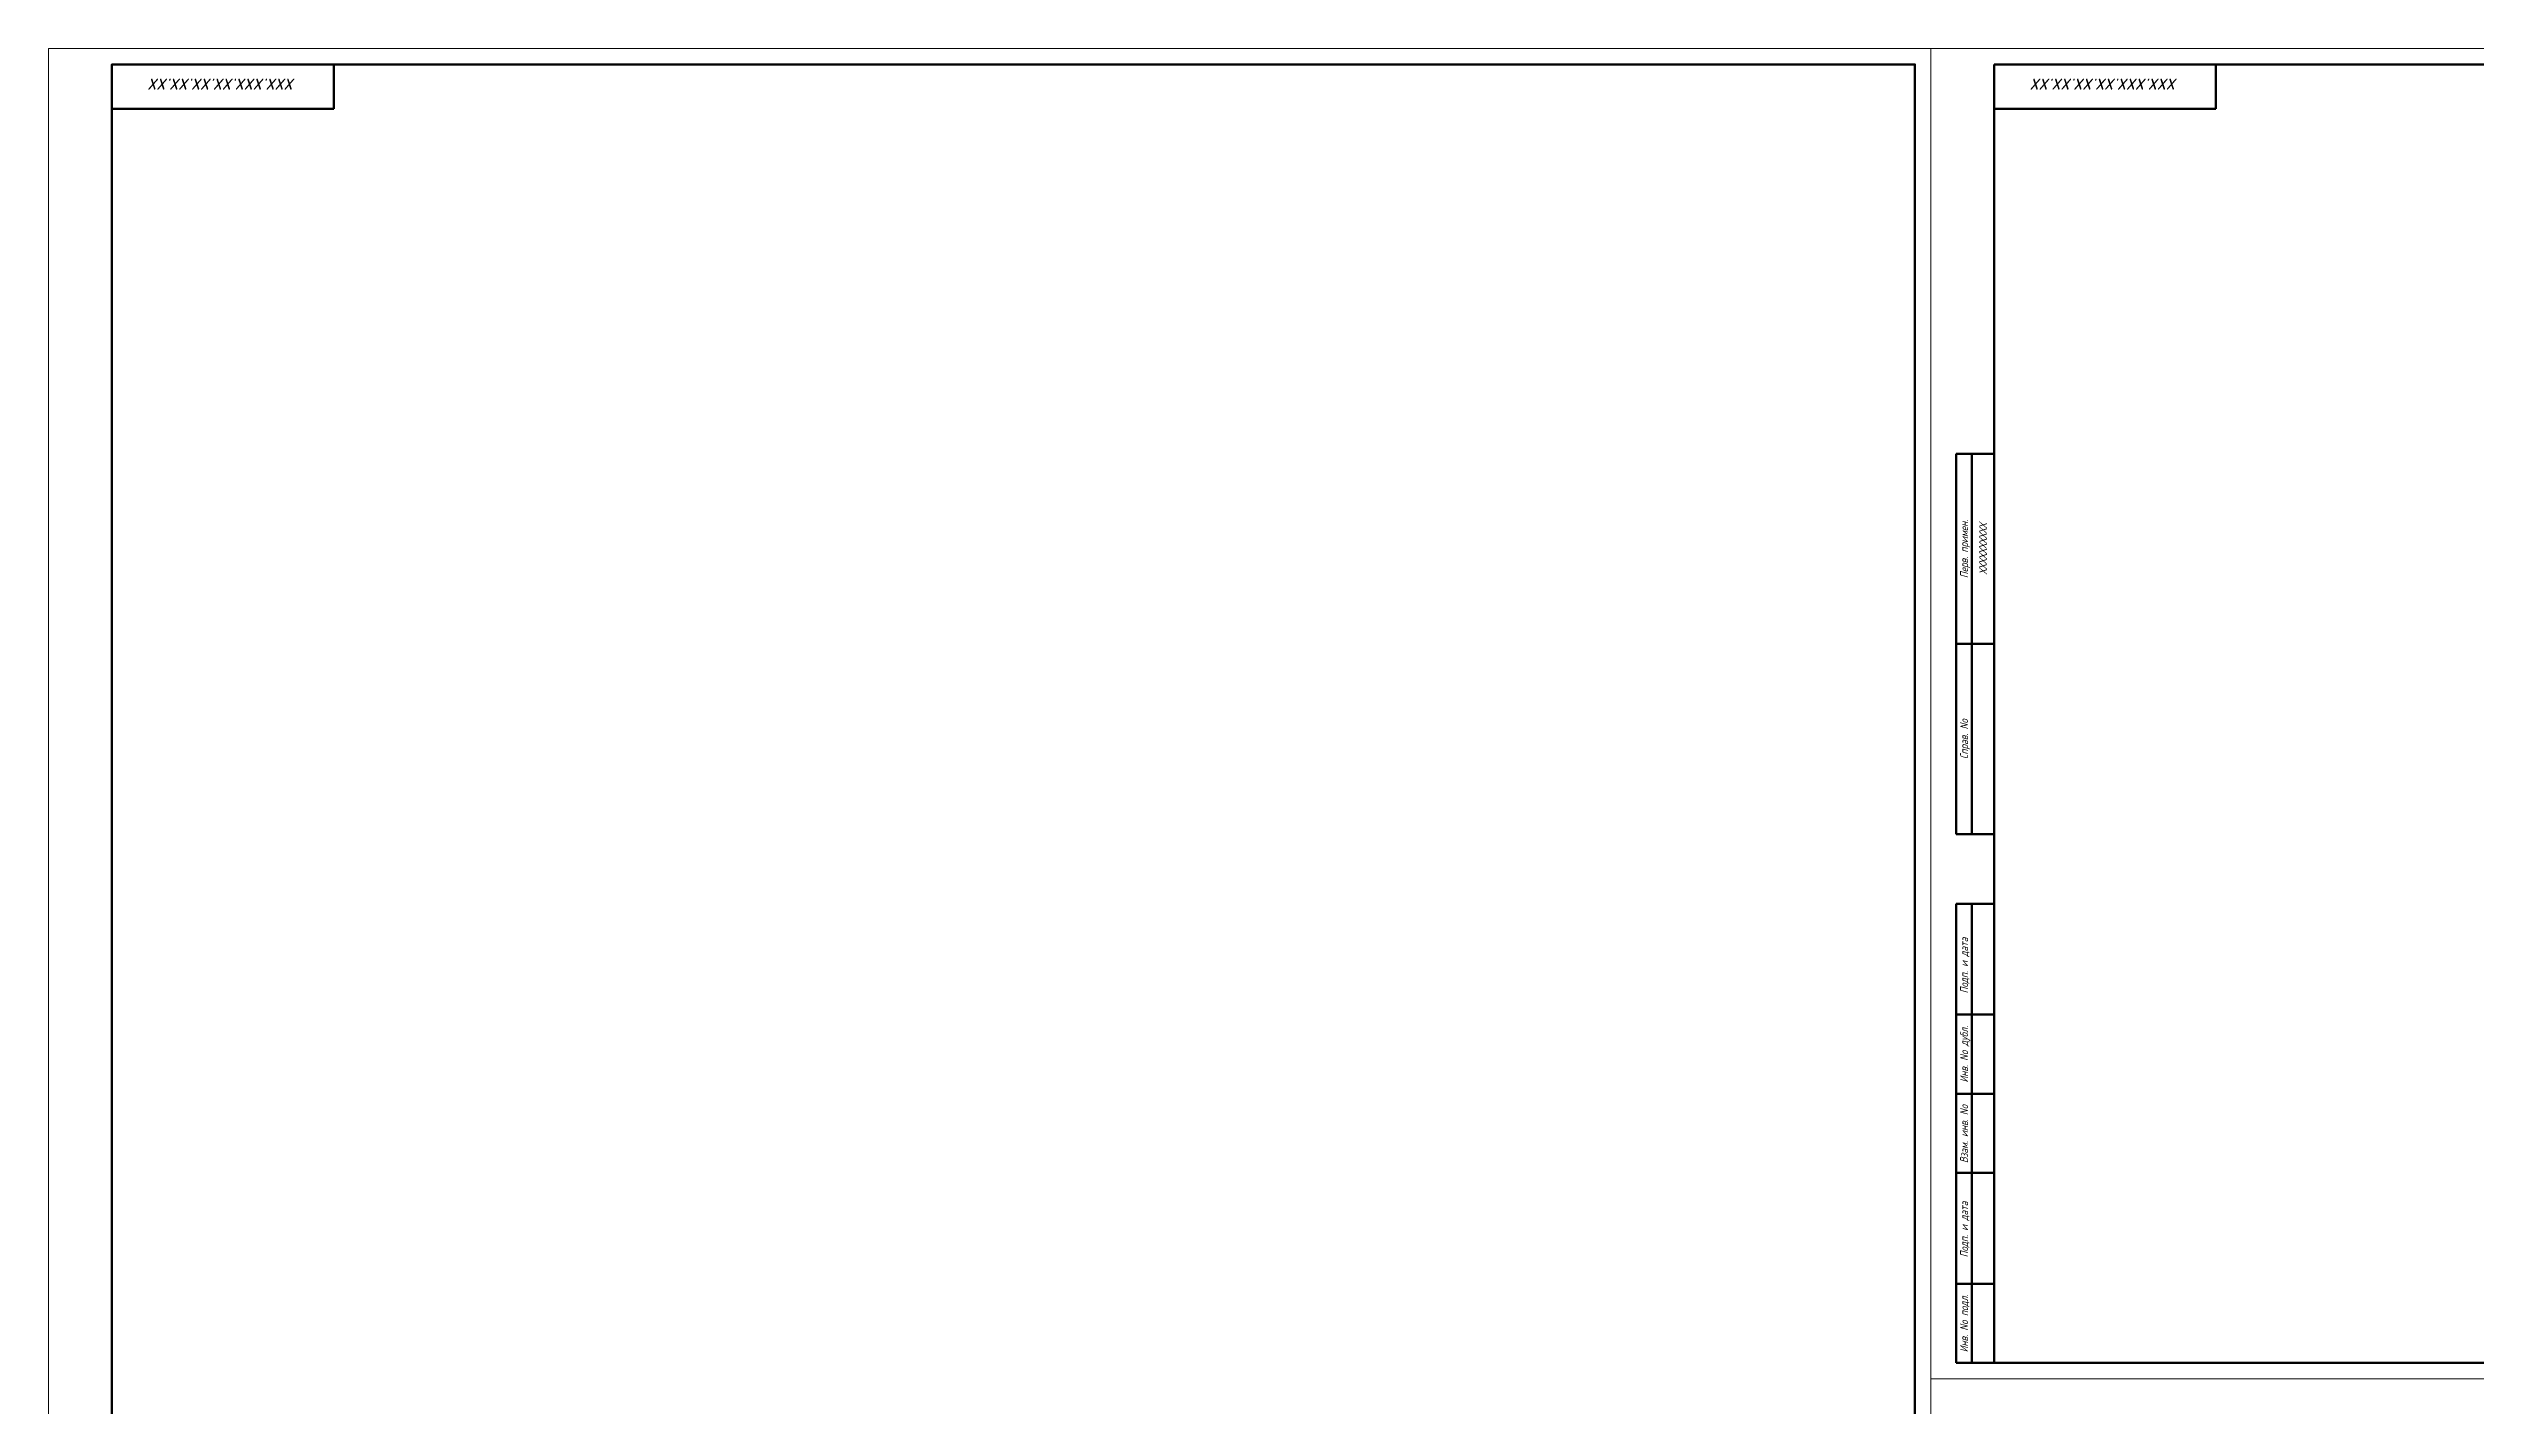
# Model space of a CAD drawing. Header units: millimetres. Extents: x 108 to 2419, y -459 to 1780.
# Drawn here: x 601 to 1367, y -47 to 382 of the extents above; entities that cross this region are included whole.
import ezdxf
from ezdxf.enums import TextEntityAlignment as Align

# ---------------------------------------------------------------- set-up
doc = ezdxf.new("R2010")
doc.units = ezdxf.units.MM
for name, color, linetype, lineweight in [('OSN25', 2, 'Continuous', 20), ('OSN50', 3, 'Continuous', 50), ('TEXT', 1, 'Continuous', 30)]:
    doc.layers.add(name, color=color, linetype=linetype, lineweight=lineweight)
doc.styles.add('E', font='simplex.shx', dxfattribs={"width": 0.8, "oblique": 15})

msp = doc.modelspace()

# ---------------------------------------------------------------- linework, layer by layer
at = {"layer": 'OSN25', "linetype": 'Continuous'}
for points in [[(1195.37, -459.32), (1195.37, 381.68), (601.37, 381.68), (601.37, -459.32)], [(1195.37, 381.68), (1195.37, -38.32), (1789.37, -38.32), (1789.37, 381.68)]]:
    msp.add_lwpolyline(points, close=True, dxfattribs=at)
at = {"layer": 'OSN50'}
for p, q in [((1208.37, 253.68), (1208.37, 133.68)), ((1208.37, -33.32), (1208.37, 111.68))]:
    msp.add_line(p, q, dxfattribs=at)
at = {"layer": 'OSN50', "linetype": 'Continuous'}
for points in [[(1190.37, -454.32), (1190.37, 376.68), (621.37, 376.68), (621.37, -454.32)], [(1215.37, 376.68), (1215.37, -33.32), (1784.37, -33.32), (1784.37, 376.68)]]:
    msp.add_lwpolyline(points, close=True, dxfattribs=at)
at = {"layer": 'OSN50'}
for points in [[(691.37, 362.68), (691.37, 376.68)], [(1285.37, 362.68), (1285.37, 376.68)], [(621.37, 362.68), (691.37, 362.68)], [(1215.37, 362.68), (1285.37, 362.68)], [(1215.37, 253.68), (1203.37, 253.68)], [(1203.37, 253.68), (1203.37, 133.68)], [(1215.37, 193.68), (1203.37, 193.68)], [(1203.37, 133.68), (1215.37, 133.68)], [(1203.37, -33.32), (1203.37, 111.68)], [(1215.37, 111.68), (1203.37, 111.68)], [(1215.37, 76.68), (1203.37, 76.68)], [(1215.37, 51.68), (1203.37, 51.68)], [(1215.37, 26.68), (1203.37, 26.68)], [(1215.37, -8.32), (1203.37, -8.32)], [(1215.37, -33.32), (1203.37, -33.32)]]:
    msp.add_lwpolyline(points, dxfattribs=at)

# ---------------------------------------------------------------- texts
at = {"layer": 'TEXT', "style": 'E', "oblique": 15, "width": 0.8}
for s, height, rotation, p in [('xxx.xxx.xx.xx.xx.xx', 5, 180, (656.37, 369.68)), ('xxx.xxx.xx.xx.xx.xx', 5, 180, (1250.37, 369.68)), ('Перв. примен.', 2.5, 90, (1205.87, 223.68)), ('ХХХХХХХХХХ', 2.5, 90, (1211.87, 223.68)), ('Справ. No', 2.5, 90, (1205.87, 163.68)), ('Подп. и дата', 2.5, 90, (1205.87, 92.18)), ('Инв. No дубл.', 2.5, 90, (1205.87, 64.17)), ('Взам. инв. No', 2.5, 90, (1205.87, 39.01)), ('Подп. и дата', 2.5, 90, (1205.87, 8.84)), ('Инв. No подл.', 2.5, 90, (1205.87, -20.83))]:
    msp.add_text(s, height=height, rotation=rotation, dxfattribs=at).set_placement(p, align=Align.MIDDLE_CENTER)

doc.saveas('drawing.dxf')
